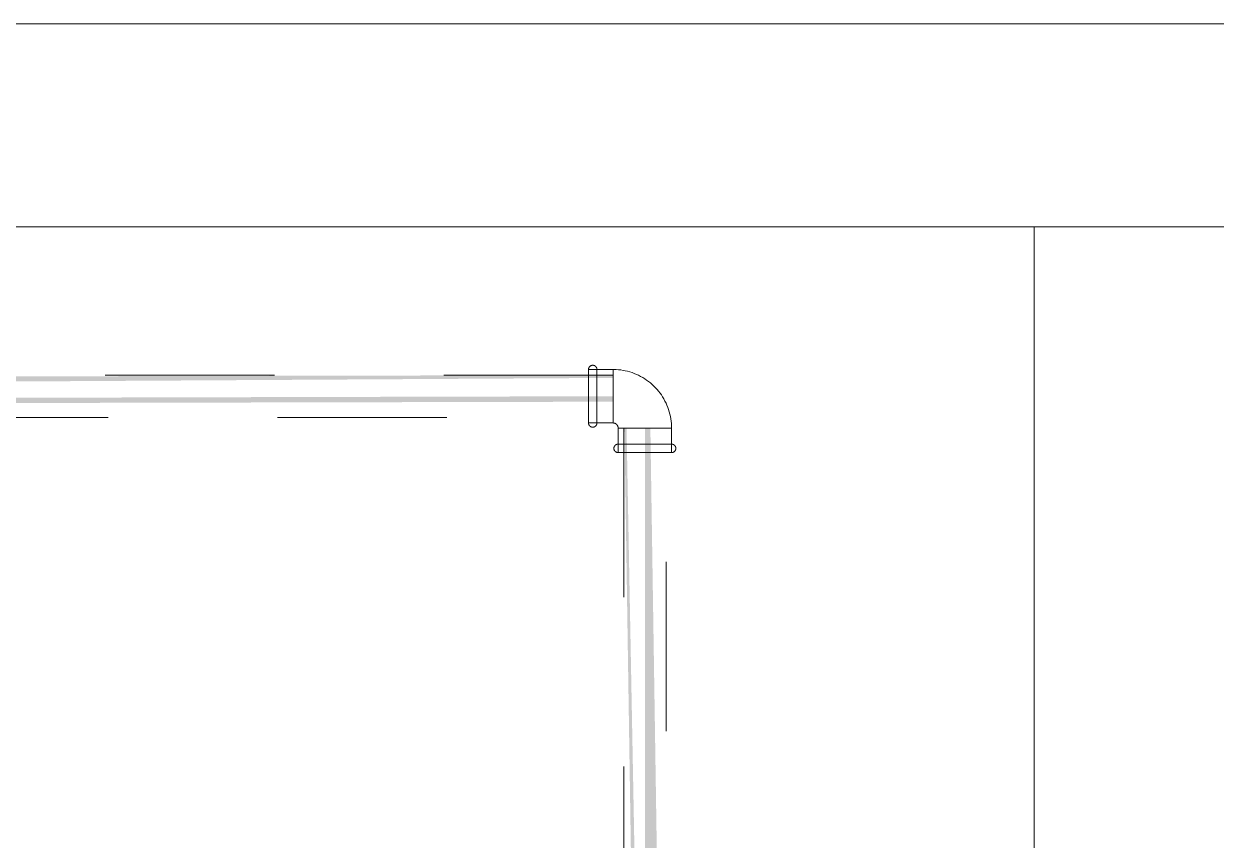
# Model space of a CAD drawing. Header units: metres. Extents: x 147 to 427, y -16 to 162.
# Drawn here: x 309.584 to 310.289, y 103.602 to 104.084 of the extents above; entities that cross this region are included whole.
import ezdxf

# ---------------------------------------------------------------- set-up
doc = ezdxf.new("R2010")
doc.units = ezdxf.units.M
doc.linetypes.add('Aligning Line', pattern=[0.012, 0.006, -0.006])
doc.linetypes.add('IMPORT-Dashed _3_', pattern=[0.75, 0.5, -0.25])
doc.layers.add('1053_ARQ_BASE_MATADOURO_dwg', color=7, linetype='Continuous', lineweight=5, true_color=0x767676)
for name, color, linetype, lineweight in [('A-PROJEÇÃO', 7, 'IMPORT-Dashed _3_', 15), ('A-VISTA03', 7, 'Continuous', 9), ('P-PIPE', 7, 'Continuous', 5)]:
    doc.layers.add(name, color=color, linetype=linetype, lineweight=lineweight)

# ---------------------------------------------------------------- blocks, each defined once
blk = doc.blocks.new('AÇO_Cotovelo 90 45 - AÇO_Cotovelo 90 45-V180-TÉRREO 1_20 - Dependente 1')
at = {"layer": 'P-PIPE'}
for p, q in [((141.54061, 103.87998), (141.52611, 103.87998)), ((141.52611, 103.87998), (141.52611, 103.87536)), ((141.52611, 103.87998), (141.52611, 103.84838)), ((141.54061, 103.87536), (141.54061, 103.87998)), ((141.54061, 103.84838), (141.54061, 103.87998)), ((141.54061, 103.87998), (141.54061, 103.87787)), ((141.54061, 103.87998), (141.54061, 103.84838)), ((141.52611, 103.85301), (141.52611, 103.84838)), ((141.54061, 103.84838), (141.54061, 103.85301)), ((141.52611, 103.84838), (141.54061, 103.84838)), ((141.54061, 103.8505), (141.54061, 103.84838)), ((141.54361, 103.84538), (141.54361, 103.83088)), ((141.57521, 103.83088), (141.57521, 103.84538))]:
    blk.add_line(p, q, dxfattribs=at)
at = {"layer": 'P-PIPE', "flags": 128}
for points in [[(141.52611, 103.87998), (141.52611, 103.88008), (141.52612, 103.88018), (141.52613, 103.88028), (141.52614, 103.88038), (141.52616, 103.88048), (141.52618, 103.88058), (141.52621, 103.88068), (141.52624, 103.88077), (141.52627, 103.88087), (141.52631, 103.88096), (141.52635, 103.88105), (141.52639, 103.88114), (141.52644, 103.88123), (141.52649, 103.88131), (141.52654, 103.8814), (141.5266, 103.88148), (141.52666, 103.88156), (141.52673, 103.88163), (141.5268, 103.88171), (141.52687, 103.88178), (141.52694, 103.88185), (141.52702, 103.88191), (141.52709, 103.88197), (141.52717, 103.88203), (141.52726, 103.88209), (141.52734, 103.88214), (141.52743, 103.88219), (141.52752, 103.88223), (141.52761, 103.88228), (141.5277, 103.88231), (141.5278, 103.88235), (141.52789, 103.88238), (141.52799, 103.88241), (141.52809, 103.88243), (141.52818, 103.88245), (141.52828, 103.88246), (141.52838, 103.88247), (141.52848, 103.88248), (141.52858, 103.88248), (141.52861, 103.88248)], [(141.52861, 103.88248), (141.52871, 103.88248), (141.52881, 103.88248), (141.52891, 103.88247), (141.52901, 103.88245), (141.5291, 103.88243), (141.5292, 103.88241), (141.5293, 103.88239), (141.52939, 103.88236), (141.52949, 103.88232), (141.52958, 103.88229), (141.52967, 103.88225), (141.52976, 103.8822), (141.52985, 103.88215), (141.52994, 103.8821), (141.53002, 103.88205), (141.5301, 103.88199), (141.53018, 103.88193), (141.53026, 103.88186), (141.53033, 103.8818), (141.5304, 103.88173), (141.53047, 103.88165), (141.53053, 103.88158), (141.5306, 103.8815), (141.53066, 103.88142), (141.53071, 103.88134), (141.53076, 103.88125), (141.53081, 103.88116), (141.53086, 103.88107), (141.5309, 103.88098), (141.53094, 103.88089), (141.53097, 103.8808), (141.531, 103.8807), (141.53103, 103.8806), (141.53105, 103.88051), (141.53107, 103.88041), (141.53109, 103.88031), (141.5311, 103.88021), (141.5311, 103.88011), (141.53111, 103.88001), (141.53111, 103.87998)], [(141.52611, 103.87625), (141.52611, 103.87665), (141.52611, 103.87703), (141.52611, 103.87739), (141.52611, 103.87772), (141.52611, 103.87804), (141.52611, 103.87833), (141.52611, 103.8786), (141.52611, 103.87885), (141.52611, 103.87907), (141.52611, 103.87927), (141.52611, 103.87945), (141.52611, 103.8796), (141.52611, 103.87972), (141.52611, 103.87983), (141.52611, 103.8799), (141.52611, 103.87995), (141.52611, 103.87998)], [(141.52611, 103.87997), (141.52611, 103.87993), (141.52611, 103.87987), (141.52611, 103.87978), (141.52611, 103.87967), (141.52611, 103.87953), (141.52611, 103.87937), (141.52611, 103.87918), (141.52611, 103.87897), (141.52611, 103.87874), (141.52611, 103.87848), (141.52611, 103.8782), (141.52611, 103.8779), (141.52611, 103.87757), (141.52611, 103.87722), (141.52611, 103.87686), (141.52611, 103.87647), (141.52611, 103.87606), (141.52611, 103.87564), (141.52611, 103.87519), (141.52611, 103.87473), (141.52611, 103.87425), (141.52611, 103.87376), (141.52611, 103.87325), (141.52611, 103.87272), (141.52611, 103.87218), (141.52611, 103.87163), (141.52611, 103.87107), (141.52611, 103.87049), (141.52611, 103.86991), (141.52611, 103.86932), (141.52611, 103.86871), (141.52611, 103.86811), (141.52611, 103.86749), (141.52611, 103.86687), (141.52611, 103.86625), (141.52611, 103.86562), (141.52611, 103.86499), (141.52611, 103.86435), (141.52611, 103.86372), (141.52611, 103.86309), (141.52611, 103.86246), (141.52611, 103.86184), (141.52611, 103.86121), (141.52611, 103.86059), (141.52611, 103.85998), (141.52611, 103.85938), (141.52611, 103.85878), (141.52611, 103.85819), (141.52611, 103.85761), (141.52611, 103.85704), (141.52611, 103.85648), (141.52611, 103.85594), (141.52611, 103.8554), (141.52611, 103.85489), (141.52611, 103.85438), (141.52611, 103.85389), (141.52611, 103.85342), (141.52611, 103.85297), (141.52611, 103.85253), (141.52611, 103.85212), (141.52611, 103.85172), (141.52611, 103.85134), (141.52611, 103.85098), (141.52611, 103.85065), (141.52611, 103.85033), (141.52611, 103.85004), (141.52611, 103.84977), (141.52611, 103.84952), (141.52611, 103.8493), (141.52611, 103.8491), (141.52611, 103.84892), (141.52611, 103.84877), (141.52611, 103.84864), (141.52611, 103.84854), (141.52611, 103.84847), (141.52611, 103.84841), (141.52611, 103.84839)], [(141.53111, 103.8484), (141.53111, 103.84843), (141.53111, 103.8485), (141.53111, 103.84859), (141.53111, 103.8487), (141.53111, 103.84884), (141.53111, 103.849), (141.53111, 103.84919), (141.53111, 103.8494), (141.53111, 103.84963), (141.53111, 103.84989), (141.53111, 103.85017), (141.53111, 103.85047), (141.53111, 103.8508), (141.53111, 103.85114), (141.53111, 103.85151), (141.53111, 103.8519), (141.53111, 103.85231), (141.53111, 103.85273), (141.53111, 103.85318), (141.53111, 103.85364), (141.53111, 103.85412), (141.53111, 103.85461), (141.53111, 103.85512), (141.53111, 103.85565), (141.53111, 103.85619), (141.53111, 103.85674), (141.53111, 103.8573), (141.53111, 103.85788), (141.53111, 103.85846), (141.53111, 103.85905), (141.53111, 103.85965), (141.53111, 103.86026), (141.53111, 103.86088), (141.53111, 103.8615), (141.53111, 103.86212), (141.53111, 103.86275), (141.53111, 103.86338), (141.53111, 103.86401), (141.53111, 103.86465), (141.53111, 103.86528), (141.53111, 103.86591), (141.53111, 103.86653), (141.53111, 103.86716), (141.53111, 103.86777), (141.53111, 103.86839), (141.53111, 103.86899), (141.53111, 103.86959), (141.53111, 103.87018), (141.53111, 103.87076), (141.53111, 103.87133), (141.53111, 103.87189), (141.53111, 103.87243), (141.53111, 103.87296), (141.53111, 103.87348), (141.53111, 103.87399), (141.53111, 103.87447), (141.53111, 103.87495), (141.53111, 103.8754), (141.53111, 103.87584), (141.53111, 103.87625), (141.53111, 103.87665), (141.53111, 103.87703), (141.53111, 103.87739), (141.53111, 103.87772), (141.53111, 103.87804), (141.53111, 103.87833), (141.53111, 103.8786), (141.53111, 103.87885), (141.53111, 103.87907), (141.53111, 103.87927), (141.53111, 103.87945), (141.53111, 103.8796), (141.53111, 103.87972), (141.53111, 103.87983), (141.53111, 103.8799), (141.53111, 103.87995), (141.53111, 103.87998)], [(141.53111, 103.87997), (141.53111, 103.87993), (141.53111, 103.87987), (141.53111, 103.87978), (141.53111, 103.87967), (141.53111, 103.87953), (141.53111, 103.87937), (141.53111, 103.87918), (141.53111, 103.87897), (141.53111, 103.87874), (141.53111, 103.87848), (141.53111, 103.8782), (141.53111, 103.8779), (141.53111, 103.87757), (141.53111, 103.87722), (141.53111, 103.87686), (141.53111, 103.87647)], [(141.57521, 103.84538), (141.57518, 103.84677), (141.5751, 103.84815), (141.57496, 103.84953), (141.57477, 103.8509), (141.57452, 103.85226), (141.57422, 103.85361), (141.57386, 103.85495), (141.57345, 103.85627), (141.57299, 103.85757), (141.57248, 103.85886), (141.57191, 103.86012), (141.5713, 103.86136), (141.57063, 103.86258), (141.56992, 103.86376), (141.56916, 103.86492), (141.56836, 103.86605), (141.56751, 103.86714), (141.56662, 103.8682), (141.56569, 103.86922), (141.56471, 103.8702), (141.5637, 103.87115), (141.56265, 103.87205), (141.56157, 103.87291), (141.56045, 103.87373), (141.5593, 103.8745), (141.55812, 103.87522), (141.55692, 103.8759), (141.55568, 103.87653), (141.55443, 103.87711), (141.55315, 103.87763), (141.55185, 103.87811), (141.55053, 103.87853), (141.54919, 103.8789), (141.54785, 103.87922), (141.54649, 103.87948), (141.54512, 103.87969), (141.54375, 103.87984), (141.54236, 103.87994), (141.54098, 103.87998), (141.54061, 103.87998)], [(141.52611, 103.8484), (141.52611, 103.84843), (141.52611, 103.8485), (141.52611, 103.84859), (141.52611, 103.8487), (141.52611, 103.84884), (141.52611, 103.849), (141.52611, 103.84919), (141.52611, 103.8494), (141.52611, 103.84963), (141.52611, 103.84989), (141.52611, 103.85017), (141.52611, 103.85047), (141.52611, 103.8508), (141.52611, 103.85114), (141.52611, 103.85151), (141.52611, 103.8519)], [(141.52861, 103.84588), (141.52851, 103.84589), (141.52841, 103.84589), (141.52831, 103.8459), (141.52821, 103.84592), (141.52811, 103.84593), (141.52801, 103.84596), (141.52792, 103.84598), (141.52782, 103.84601), (141.52773, 103.84604), (141.52763, 103.84608), (141.52754, 103.84612), (141.52745, 103.84617), (141.52737, 103.84621), (141.52728, 103.84627), (141.5272, 103.84632), (141.52712, 103.84638), (141.52704, 103.84644), (141.52696, 103.8465), (141.52689, 103.84657), (141.52681, 103.84664), (141.52675, 103.84672), (141.52668, 103.84679), (141.52662, 103.84687), (141.52656, 103.84695), (141.5265, 103.84703), (141.52645, 103.84712), (141.5264, 103.84721), (141.52636, 103.8473), (141.52632, 103.84739), (141.52628, 103.84748), (141.52624, 103.84757), (141.52621, 103.84767), (141.52619, 103.84776), (141.52616, 103.84786), (141.52614, 103.84796), (141.52613, 103.84806), (141.52612, 103.84816), (141.52611, 103.84826), (141.52611, 103.84836), (141.52611, 103.84838)], [(141.53111, 103.84838), (141.53111, 103.84828), (141.5311, 103.84818), (141.53109, 103.84809), (141.53108, 103.84799), (141.53106, 103.84789), (141.53104, 103.84779), (141.53101, 103.84769), (141.53098, 103.8476), (141.53095, 103.8475), (141.53091, 103.84741), (141.53087, 103.84732), (141.53083, 103.84723), (141.53078, 103.84714), (141.53073, 103.84706), (141.53067, 103.84697), (141.53061, 103.84689), (141.53055, 103.84681), (141.53049, 103.84674), (141.53042, 103.84666), (141.53035, 103.84659), (141.53028, 103.84652), (141.5302, 103.84646), (141.53012, 103.8464), (141.53004, 103.84634), (141.52996, 103.84628), (141.52987, 103.84623), (141.52979, 103.84618), (141.5297, 103.84613), (141.52961, 103.84609), (141.52951, 103.84605), (141.52942, 103.84602), (141.52932, 103.84599), (141.52923, 103.84596), (141.52913, 103.84594), (141.52903, 103.84592), (141.52893, 103.84591), (141.52883, 103.84589), (141.52874, 103.84589), (141.52864, 103.84588), (141.52861, 103.84588)], [(141.53111, 103.85212), (141.53111, 103.85172), (141.53111, 103.85134), (141.53111, 103.85098), (141.53111, 103.85065), (141.53111, 103.85033), (141.53111, 103.85004), (141.53111, 103.84977), (141.53111, 103.84952), (141.53111, 103.8493), (141.53111, 103.8491), (141.53111, 103.84892), (141.53111, 103.84877), (141.53111, 103.84864), (141.53111, 103.84854), (141.53111, 103.84847), (141.53111, 103.84841), (141.53111, 103.84839)], [(141.54061, 103.84838), (141.54073, 103.84838), (141.54085, 103.84837), (141.54097, 103.84836), (141.54109, 103.84835), (141.5412, 103.84832), (141.54132, 103.8483), (141.54144, 103.84827), (141.54155, 103.84823), (141.54166, 103.84819), (141.54178, 103.84815), (141.54189, 103.8481), (141.54199, 103.84805), (141.5421, 103.84799), (141.5422, 103.84793), (141.5423, 103.84786), (141.5424, 103.84779), (141.54249, 103.84772), (141.54259, 103.84764), (141.54267, 103.84756), (141.54276, 103.84747), (141.54284, 103.84739), (141.54292, 103.8473), (141.54299, 103.8472), (141.54307, 103.8471), (141.54313, 103.84701), (141.5432, 103.8469), (141.54325, 103.8468), (141.54331, 103.84669), (141.54336, 103.84658), (141.5434, 103.84647), (141.54345, 103.84636), (141.54348, 103.84624), (141.54351, 103.84613), (141.54354, 103.84601), (141.54356, 103.84589), (141.54358, 103.84578), (141.5436, 103.84566), (141.5436, 103.84554), (141.54361, 103.84542), (141.54361, 103.84538)], [(141.54361, 103.83088), (141.54351, 103.83089), (141.54341, 103.83089), (141.54331, 103.8309), (141.54321, 103.83092), (141.54311, 103.83093), (141.54301, 103.83096), (141.54292, 103.83098), (141.54282, 103.83101), (141.54273, 103.83104), (141.54263, 103.83108), (141.54254, 103.83112), (141.54245, 103.83117), (141.54237, 103.83121), (141.54228, 103.83127), (141.5422, 103.83132), (141.54212, 103.83138), (141.54204, 103.83144), (141.54196, 103.8315), (141.54189, 103.83157), (141.54181, 103.83164), (141.54175, 103.83172), (141.54168, 103.83179), (141.54162, 103.83187), (141.54156, 103.83195), (141.5415, 103.83203), (141.54145, 103.83212), (141.5414, 103.83221), (141.54136, 103.8323), (141.54132, 103.83239), (141.54128, 103.83248), (141.54124, 103.83257), (141.54121, 103.83267), (141.54119, 103.83276), (141.54116, 103.83286), (141.54114, 103.83296), (141.54113, 103.83306), (141.54112, 103.83316), (141.54111, 103.83326), (141.54111, 103.83336), (141.54111, 103.83346), (141.54111, 103.83356), (141.54112, 103.83366), (141.54114, 103.83376), (141.54115, 103.83385), (141.54117, 103.83395), (141.5412, 103.83405), (141.54123, 103.83415), (141.54126, 103.83424), (141.5413, 103.83433), (141.54133, 103.83442), (141.54138, 103.83451), (141.54143, 103.8346), (141.54148, 103.83469), (141.54153, 103.83477), (141.54159, 103.83486), (141.54165, 103.83494), (141.54171, 103.83501), (141.54178, 103.83509), (141.54185, 103.83516), (141.54192, 103.83523), (141.54199, 103.83529), (141.54207, 103.83536), (141.54215, 103.83542), (141.54223, 103.83547), (141.54232, 103.83553), (141.54241, 103.83558), (141.54249, 103.83562), (141.54259, 103.83567), (141.54268, 103.8357), (141.54277, 103.83574), (141.54287, 103.83577), (141.54296, 103.8358), (141.54306, 103.83582), (141.54316, 103.83584), (141.54326, 103.83586), (141.54335, 103.83587), (141.54345, 103.83588), (141.54355, 103.83588), (141.54361, 103.83588)], [(141.5752, 103.83588), (141.57516, 103.83588), (141.57509, 103.83588), (141.57501, 103.83588), (141.57489, 103.83588), (141.57476, 103.83588), (141.57459, 103.83588), (141.57441, 103.83588), (141.5742, 103.83588), (141.57396, 103.83588), (141.5737, 103.83588), (141.57342, 103.83588), (141.57312, 103.83588), (141.57279, 103.83588), (141.57245, 103.83588), (141.57208, 103.83588), (141.57169, 103.83588), (141.57129, 103.83588), (141.57086, 103.83588), (141.57042, 103.83588), (141.56995, 103.83588), (141.56948, 103.83588), (141.56898, 103.83588), (141.56847, 103.83588), (141.56794, 103.83588), (141.56741, 103.83588), (141.56686, 103.83588), (141.56629, 103.83588), (141.56572, 103.83588), (141.56513, 103.83588), (141.56454, 103.83588), (141.56394, 103.83588), (141.56333, 103.83588), (141.56271, 103.83588), (141.56209, 103.83588), (141.56147, 103.83588), (141.56084, 103.83588), (141.56021, 103.83588), (141.55958, 103.83588), (141.55895, 103.83588), (141.55832, 103.83588), (141.55769, 103.83588), (141.55706, 103.83588), (141.55644, 103.83588), (141.55582, 103.83588), (141.55521, 103.83588), (141.5546, 103.83588), (141.554, 103.83588), (141.55341, 103.83588), (141.55283, 103.83588), (141.55226, 103.83588), (141.55171, 103.83588), (141.55116, 103.83588), (141.55063, 103.83588), (141.55011, 103.83588), (141.54961, 103.83588), (141.54912, 103.83588), (141.54865, 103.83588), (141.54819, 103.83588), (141.54776, 103.83588), (141.54734, 103.83588), (141.54694, 103.83588), (141.54656, 103.83588), (141.54621, 103.83588), (141.54587, 103.83588), (141.54555, 103.83588), (141.54526, 103.83588), (141.54499, 103.83588), (141.54474, 103.83588), (141.54452, 103.83588), (141.54432, 103.83588), (141.54415, 103.83588), (141.54399, 103.83588), (141.54387, 103.83588), (141.54377, 103.83588), (141.54369, 103.83588), (141.54364, 103.83588), (141.54361, 103.83588)], [(141.54362, 103.83588), (141.54366, 103.83588), (141.54372, 103.83588), (141.54381, 103.83588), (141.54392, 103.83588), (141.54406, 103.83588), (141.54422, 103.83588), (141.54441, 103.83588), (141.54462, 103.83588), (141.54486, 103.83588), (141.54511, 103.83588), (141.54539, 103.83588), (141.5457, 103.83588), (141.54602, 103.83588), (141.54637, 103.83588), (141.54673, 103.83588), (141.54712, 103.83588)], [(141.57148, 103.83588), (141.57187, 103.83588), (141.57225, 103.83588), (141.57261, 103.83588), (141.57295, 103.83588), (141.57326, 103.83588), (141.57355, 103.83588), (141.57382, 103.83588), (141.57407, 103.83588), (141.5743, 103.83588), (141.57449, 103.83588), (141.57467, 103.83588), (141.57482, 103.83588), (141.57495, 103.83588), (141.57505, 103.83588), (141.57513, 103.83588), (141.57518, 103.83588), (141.5752, 103.83588)], [(141.57521, 103.83588), (141.57531, 103.83588), (141.57541, 103.83588), (141.57551, 103.83587), (141.57561, 103.83585), (141.5757, 103.83583), (141.5758, 103.83581), (141.5759, 103.83579), (141.57599, 103.83576), (141.57609, 103.83572), (141.57618, 103.83569), (141.57627, 103.83565), (141.57636, 103.8356), (141.57645, 103.83555), (141.57654, 103.8355), (141.57662, 103.83545), (141.5767, 103.83539), (141.57678, 103.83533), (141.57686, 103.83526), (141.57693, 103.8352), (141.577, 103.83513), (141.57707, 103.83505), (141.57713, 103.83498), (141.5772, 103.8349), (141.57726, 103.83482), (141.57731, 103.83474), (141.57736, 103.83465), (141.57741, 103.83456), (141.57746, 103.83447), (141.5775, 103.83438), (141.57754, 103.83429), (141.57757, 103.8342), (141.5776, 103.8341), (141.57763, 103.834), (141.57765, 103.83391), (141.57767, 103.83381), (141.57769, 103.83371), (141.5777, 103.83361), (141.5777, 103.83351), (141.57771, 103.83341), (141.57771, 103.83331), (141.5777, 103.83321), (141.57769, 103.83311), (141.57768, 103.83301), (141.57766, 103.83291), (141.57764, 103.83282), (141.57762, 103.83272), (141.57759, 103.83262), (141.57756, 103.83253), (141.57752, 103.83244), (141.57748, 103.83234), (141.57744, 103.83225), (141.57739, 103.83217), (141.57734, 103.83208), (141.57729, 103.832), (141.57723, 103.83191), (141.57717, 103.83183), (141.57711, 103.83176), (141.57704, 103.83168), (141.57697, 103.83161), (141.5769, 103.83154), (141.57682, 103.83147), (141.57674, 103.83141), (141.57666, 103.83135), (141.57658, 103.8313), (141.5765, 103.83124), (141.57641, 103.83119), (141.57632, 103.83115), (141.57623, 103.8311), (141.57614, 103.83106), (141.57605, 103.83103), (141.57595, 103.831), (141.57585, 103.83097), (141.57576, 103.83095), (141.57566, 103.83093), (141.57556, 103.83091), (141.57546, 103.8309), (141.57536, 103.83089), (141.57526, 103.83088), (141.57521, 103.83088)], [(141.54734, 103.83088), (141.54694, 103.83088), (141.54656, 103.83088), (141.54621, 103.83088), (141.54587, 103.83088), (141.54555, 103.83088), (141.54526, 103.83088), (141.54499, 103.83088), (141.54474, 103.83088), (141.54452, 103.83088), (141.54432, 103.83088), (141.54415, 103.83088), (141.54399, 103.83088), (141.54387, 103.83088), (141.54377, 103.83088), (141.54369, 103.83088), (141.54364, 103.83088), (141.54361, 103.83088)], [(141.54362, 103.83088), (141.54366, 103.83088), (141.54372, 103.83088), (141.54381, 103.83088), (141.54392, 103.83088), (141.54406, 103.83088), (141.54422, 103.83088), (141.54441, 103.83088), (141.54462, 103.83088), (141.54486, 103.83088), (141.54511, 103.83088), (141.54539, 103.83088), (141.5457, 103.83088), (141.54602, 103.83088), (141.54637, 103.83088), (141.54673, 103.83088), (141.54712, 103.83088), (141.54753, 103.83088), (141.54796, 103.83088), (141.5484, 103.83088), (141.54886, 103.83088), (141.54934, 103.83088), (141.54984, 103.83088), (141.55035, 103.83088), (141.55087, 103.83088), (141.55141, 103.83088), (141.55196, 103.83088), (141.55252, 103.83088), (141.5531, 103.83088), (141.55368, 103.83088), (141.55428, 103.83088), (141.55488, 103.83088), (141.55549, 103.83088), (141.5561, 103.83088), (141.55672, 103.83088), (141.55735, 103.83088), (141.55798, 103.83088), (141.55861, 103.83088), (141.55924, 103.83088), (141.55987, 103.83088), (141.5605, 103.83088), (141.56113, 103.83088), (141.56176, 103.83088), (141.56238, 103.83088), (141.563, 103.83088), (141.56361, 103.83088), (141.56422, 103.83088), (141.56481, 103.83088), (141.5654, 103.83088), (141.56598, 103.83088), (141.56655, 103.83088), (141.56711, 103.83088), (141.56766, 103.83088), (141.56819, 103.83088), (141.56871, 103.83088), (141.56921, 103.83088), (141.5697, 103.83088), (141.57017, 103.83088), (141.57062, 103.83088), (141.57106, 103.83088), (141.57148, 103.83088), (141.57187, 103.83088), (141.57225, 103.83088), (141.57261, 103.83088), (141.57295, 103.83088), (141.57326, 103.83088), (141.57355, 103.83088), (141.57382, 103.83088), (141.57407, 103.83088), (141.5743, 103.83088), (141.57449, 103.83088), (141.57467, 103.83088), (141.57482, 103.83088), (141.57495, 103.83088), (141.57505, 103.83088), (141.57513, 103.83088), (141.57518, 103.83088), (141.5752, 103.83088)], [(141.5752, 103.83088), (141.57516, 103.83088), (141.57509, 103.83088), (141.57501, 103.83088), (141.57489, 103.83088), (141.57476, 103.83088), (141.57459, 103.83088), (141.57441, 103.83088), (141.5742, 103.83088), (141.57396, 103.83088), (141.5737, 103.83088), (141.57342, 103.83088), (141.57312, 103.83088), (141.57279, 103.83088), (141.57245, 103.83088), (141.57208, 103.83088), (141.57169, 103.83088)]]:
    blk.add_lwpolyline(points, dxfattribs=at)
at = {"layer": 'P-PIPE'}
for centre, start_param, end_param in [((141.55941, 103.84538), 3.141593, 3.926991), ((141.55941, 103.84538), 0, 3.141593), ((141.55941, 103.84538), 0, 3.141593), ((141.55941, 103.84538), 3.141593, 3.926991), ((141.55941, 103.84538), 5.497787, 6.283185), ((141.55941, 103.84538), 5.497787, 6.283185), ((141.55941, 103.83088), 3.141593, 3.926991), ((141.55941, 103.83088), 0, 3.141593), ((141.55941, 103.83088), 5.497787, 6.283185)]:
    blk.add_ellipse(centre, major_axis=(0.0158, 0), ratio=0.000024, start_param=start_param, end_param=end_param, dxfattribs=at)
blk = doc.blocks.new('1053_ARQ_BASE_MATADOURO_dwg_arq geral tgov-4039641-TÉRREO 1_20 - Dependente 1')
at = {"layer": 'A-PROJEÇÃO', "color": 253, "true_color": 0xaaaaaa, "flags": 128}
blk.add_lwpolyline([(12.19959, 15.27815), (-3.05039, 15.27815), (-3.05039, 20.77815), (12.19959, 20.77815)], close=True, dxfattribs=at)
at = {"layer": 'A-VISTA03', "color": 253, "true_color": 0xaaaaaa, "flags": 128}
blk.add_lwpolyline([(11.69961, 20.27815), (11.69961, 20.89815), (-3.05039, 20.89815), (-3.05039, 20.77815), (11.57961, 20.77815), (11.57961, 20.27815)], dxfattribs=at)
blk = doc.blocks.new('1053_ARQ_BASE_MATADOURO_dwg-3625622-TÉRREO 1_20 - Dependente 1')
blk.add_blockref('1053_ARQ_BASE_MATADOURO_dwg_arq geral tgov-4039641-TÉRREO 1_20 - Dependente 1', (130.20979, 83.18603))

msp = doc.modelspace()

# ---------------------------------------------------------------- hatches: boundary and pattern name
at = {"layer": 'P-PIPE', "true_color": 0xc0c0c0}
for points in [[(308.13178, 103.86418), (309.93256, 103.87501), (309.93256, 103.87668), (305.73436, 103.86742), (305.73436, 103.86418), (308.11816, 103.86418)], [(305.73436, 103.85168), (309.93256, 103.86095), (309.93256, 103.86418), (305.73436, 103.85336), (305.73436, 103.85211)], [(309.95136, 103.26628), (309.94054, 103.84538), (309.93929, 103.84538), (309.94813, 103.26628)], [(309.9546, 103.26628), (309.96344, 103.26628), (309.9546, 103.84538), (309.95136, 103.84538), (309.95136, 103.26628)]]:
    msp.add_hatch(color=9, dxfattribs=at).paths.add_polyline_path(points)

# ---------------------------------------------------------------- linework, layer by layer
at = {"layer": 'P-PIPE', "linetype": 'Aligning Line', "lineweight": 15}
for p, q in [((309.93256, 103.87668), (305.73436, 103.87668)), ((309.93256, 103.85168), (309.93256, 103.87668)), ((305.73436, 103.85168), (309.93256, 103.85168)), ((309.93886, 103.84538), (309.93886, 103.26628)), ((309.96386, 103.26628), (309.96386, 103.84538))]:
    msp.add_line(p, q, dxfattribs=at)
for major_axis, start_param, end_param in [((0.0125, 0), 1.570796, 3.141593), ((-0.0125, 0), 0, 0.261799), ((0.0125, 0), 0, 1.570796), ((0.0125, 0), 6.021386, 6.283185)]:
    msp.add_ellipse((309.95136, 103.84538), major_axis=major_axis, ratio=0.000011, start_param=start_param, end_param=end_param, dxfattribs=at)

# ---------------------------------------------------------------- block references
at = {"layer": '1053_ARQ_BASE_MATADOURO_dwg', "color": 253, "true_color": 0xaaaaaa}
msp.add_blockref('1053_ARQ_BASE_MATADOURO_dwg-3625622-TÉRREO 1_20 - Dependente 1', (168.39195, 0), dxfattribs=at)
at = {"layer": 'P-PIPE'}
msp.add_blockref('AÇO_Cotovelo 90 45 - AÇO_Cotovelo 90 45-V180-TÉRREO 1_20 - Dependente 1', (168.39195, 0), dxfattribs=at)

doc.saveas('drawing.dxf')
